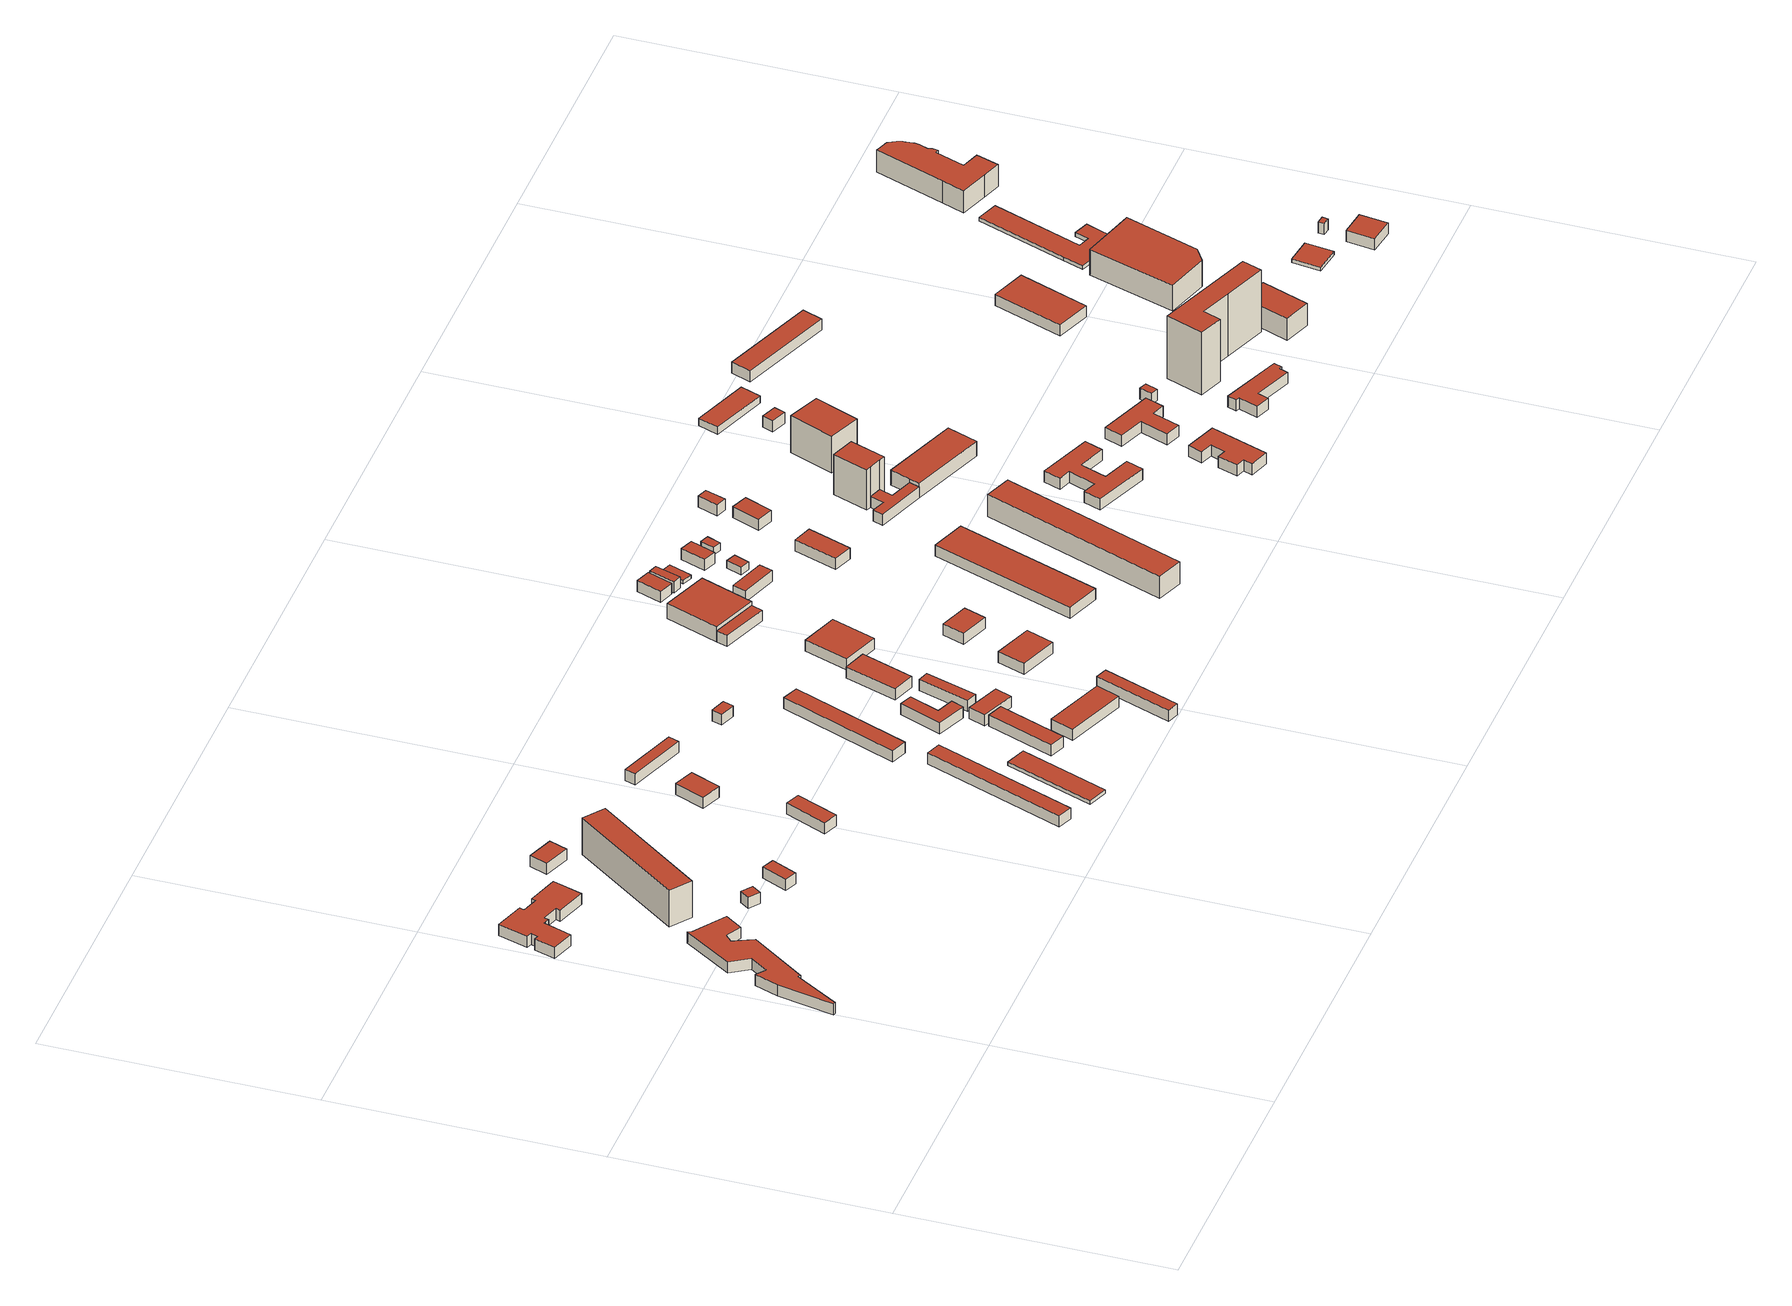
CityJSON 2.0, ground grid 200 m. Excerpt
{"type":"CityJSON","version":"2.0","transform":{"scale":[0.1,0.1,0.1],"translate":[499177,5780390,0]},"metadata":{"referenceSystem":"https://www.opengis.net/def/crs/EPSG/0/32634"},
"CityObjects":{
"building1":{"type":"Building","attributes":{"name":"ID_84","measuredHeight":9,"south_window_area_ratio":25,"walls_U_value":0.74,"west_window_area_ratio":25,"north_window_area_ratio":25,"air_change_rate":0.42,"heating_system":"Boiler","windows_U_value":2.85,"cooling_system":"Off","east_window_area_ratio":25},"geometry":[{"type":"MultiSurface","lod":"2","boundaries":[[[0,1,2,3,4,5,6,7,8,9,10,11,12,13,14,15]],[[16,17,18,19,20,21,22,23,24,25,26,27,28,29,30,31]],[[16,0,15,31]],[[17,1,0,16]],[[18,2,1,17]],[[19,3,2,18]],[[20,4,3,19]],[[21,5,4,20]],[[22,6,5,21]],[[23,7,6,22]],[[24,8,7,23]],[[25,9,8,24]],[[26,10,9,25]],[[27,11,10,26]],[[28,12,11,27]],[[29,13,12,28]],[[30,14,13,29]],[[31,15,14,30]]],"semantics":{"surfaces":[{"type":"RoofSurface"},{"type":"GroundSurface"},{"type":"WallSurface"}],"values":[0,1,2,2,2,2,2,2,2,2,2,2,2,2,2,2,2,2]}}]},
"building2":{"type":"Building","attributes":{"name":"ID_96","measuredHeight":9,"south_window_area_ratio":25,"walls_U_value":0.74,"west_window_area_ratio":25,"north_window_area_ratio":25,"air_change_rate":0.42,"heating_system":"Boiler","windows_U_value":2.85,"cooling_system":"Off","east_window_area_ratio":25},"geometry":[{"type":"MultiSurface","lod":"2","boundaries":[[[32,33,34,35,36,37,38,39,40,41,42,43,44,45,46,47,48,49,50]],[[51,52,53,54,55,56,57,58,59,60,61,62,63,64,65,66,67,68,69]],[[51,32,50,69]],[[52,33,32,51]],[[53,34,33,52]],[[54,35,34,53]],[[55,36,35,54]],[[56,37,36,55]],[[57,38,37,56]],[[58,39,38,57]],[[59,40,39,58]],[[60,41,40,59]],[[61,42,41,60]],[[62,43,42,61]],[[63,44,43,62]],[[64,45,44,63]],[[65,46,45,64]],[[66,47,46,65]],[[67,48,47,66]],[[68,49,48,67]],[[69,50,49,68]]],"semantics":{"surfaces":[{"type":"RoofSurface"},{"type":"GroundSurface"},{"type":"WallSurface"}],"values":[0,1,2,2,2,2,2,2,2,2,2,2,2,2,2,2,2,2,2,2,2]}}]},
"building3":{"type":"Building","attributes":{"name":"ID_47","measuredHeight":9,"south_window_area_ratio":25,"walls_U_value":0.74,"west_window_area_ratio":25,"north_window_area_ratio":25,"air_change_rate":0.42,"heating_system":"Boiler","windows_U_value":2.85,"cooling_system":"Off","east_window_area_ratio":25},"geometry":[{"type":"MultiSurface","lod":"2","boundaries":[[[70,71,72,73]],[[74,75,76,77]],[[74,70,73,77]],[[75,71,70,74]],[[76,72,71,75]],[[77,73,72,76]]],"semantics":{"surfaces":[{"type":"RoofSurface"},{"type":"GroundSurface"},{"type":"WallSurface"}],"values":[0,1,2,2,2,2]}}]},
"building4":{"type":"Building","attributes":{"measuredHeight":30,"south_window_area_ratio":25,"walls_U_value":0.74,"west_window_area_ratio":25,"north_window_area_ratio":25,"air_change_rate":0.42,"heating_system":"Boiler","windows_U_value":2.85,"cooling_system":"Off","east_window_area_ratio":25},"geometry":[{"type":"MultiSurface","lod":"2","boundaries":[[[78,79,80,81]],[[82,83,84,85]],[[82,78,81,85]],[[83,79,78,82]],[[84,80,79,83]],[[85,81,80,84]]],"semantics":{"surfaces":[{"type":"RoofSurface"},{"type":"GroundSurface"},{"type":"WallSurface"}],"values":[0,1,2,2,2,2]}}]},
"building5":{"type":"Building","attributes":{"name":"ID_50","measuredHeight":9,"south_window_area_ratio":25,"walls_U_value":0.74,"west_window_area_ratio":25,"north_window_area_ratio":25,"air_change_rate":0.42,"heating_system":"Boiler","windows_U_value":2.85,"cooling_system":"Off","east_window_area_ratio":25},"geometry":[{"type":"MultiSurface","lod":"2","boundaries":[[[86,87,88,89]],[[90,91,92,93]],[[90,86,89,93]],[[91,87,86,90]],[[92,88,87,91]],[[93,89,88,92]]],"semantics":{"surfaces":[{"type":"RoofSurface"},{"type":"GroundSurface"},{"type":"WallSurface"}],"values":[0,1,2,2,2,2]}}]},
"building6":{"type":"Building","attributes":{"measuredHeight":9,"south_window_area_ratio":25,"walls_U_value":0.74,"west_window_area_ratio":25,"north_window_area_ratio":25,"air_change_rate":0.42,"heating_system":"Boiler","windows_U_value":2.85,"cooling_system":"Off","east_window_area_ratio":25},"geometry":[{"type":"MultiSurface","lod":"2","boundaries":[[[94,95,96,97]],[[98,99,100,101]],[[98,94,97,101]],[[99,95,94,98]],[[100,96,95,99]],[[101,97,96,100]]],"semantics":{"surfaces":[{"type":"RoofSurface"},{"type":"GroundSurface"},{"type":"WallSurface"}],"values":[0,1,2,2,2,2]}}]},
"building7":{"type":"Building","attributes":{"name":"ID_83","measuredHeight":9,"south_window_area_ratio":25,"walls_U_value":0.74,"west_window_area_ratio":25,"north_window_area_ratio":25,"air_change_rate":0.42,"heating_system":"Boiler","windows_U_value":2.85,"cooling_system":"Off","east_window_area_ratio":25},"geometry":[{"type":"MultiSurface","lod":"2","boundaries":[[[102,103,104,105]],[[106,107,108,109]],[[106,102,105,109]],[[107,103,102,106]],[[108,104,103,107]],[[109,105,104,108]]],"semantics":{"surfaces":[{"type":"RoofSurface"},{"type":"GroundSurface"},{"type":"WallSurface"}],"values":[0,1,2,2,2,2]}}]},
"building8":{"type":"Building","attributes":{"name":"ID_46","measuredHeight":9,"south_window_area_ratio":25,"walls_U_value":0.74,"west_window_area_ratio":25,"north_window_area_ratio":25,"air_change_rate":0.42,"heating_system":"Boiler","windows_U_value":2.85,"cooling_system":"Off","east_window_area_ratio":25},"geometry":[{"type":"MultiSurface","lod":"2","boundaries":[[[110,111,112,113]],[[114,115,116,117]],[[114,110,113,117]],[[115,111,110,114]],[[116,112,111,115]],[[117,113,112,116]]],"semantics":{"surfaces":[{"type":"RoofSurface"},{"type":"GroundSurface"},{"type":"WallSurface"}],"values":[0,1,2,2,2,2]}}]},
"building9":{"type":"Building","attributes":{"name":"ID_59","measuredHeight":9,"south_window_area_ratio":25,"walls_U_value":0.74,"west_window_area_ratio":25,"north_window_area_ratio":25,"air_change_rate":0.42,"heating_system":"Boiler","windows_U_value":2.85,"cooling_system":"Off","east_window_area_ratio":25},"geometry":[{"type":"MultiSurface","lod":"2","boundaries":[[[118,119,120,121]],[[122,123,124,125]],[[122,118,121,125]],[[123,119,118,122]],[[124,120,119,123]],[[125,121,120,124]]],"semantics":{"surfaces":[{"type":"RoofSurface"},{"type":"GroundSurface"},{"type":"WallSurface"}],"values":[0,1,2,2,2,2]}}]},
"building10":{"type":"Building","attributes":{"name":"ID_58","measuredHeight":3,"south_window_area_ratio":25,"walls_U_value":0.74,"west_window_area_ratio":25,"north_window_area_ratio":25,"air_change_rate":0.42,"heating_system":"Boiler","windows_U_value":2.85,"cooling_system":"Off","east_window_area_ratio":25},"geometry":[{"type":"MultiSurface","lod":"2","boundaries":[[[126,127,128,129]],[[130,131,132,133]],[[130,126,129,133]],[[131,127,126,130]],[[132,128,127,131]],[[133,129,128,132]]],"semantics":{"surfaces":[{"type":"RoofSurface"},{"type":"GroundSurface"},{"type":"WallSurface"}],"values":[0,1,2,2,2,2]}}]},
"building11":{"type":"Building","attributes":{"measuredHeight":9,"south_window_area_ratio":25,"walls_U_value":0.74,"west_window_area_ratio":25,"north_window_area_ratio":25,"air_change_rate":0.42,"heating_system":"Boiler","windows_U_value":2.85,"cooling_system":"Off","east_window_area_ratio":25},"geometry":[{"type":"MultiSurface","lod":"2","boundaries":[[[134,135,136,137]],[[138,139,140,141]],[[138,134,137,141]],[[139,135,134,138]],[[140,136,135,139]],[[141,137,136,140]]],"semantics":{"surfaces":[{"type":"RoofSurface"},{"type":"GroundSurface"},{"type":"WallSurface"}],"values":[0,1,2,2,2,2]}}]},
"building12":{"type":"Building","attributes":{"name":"ID_54","measuredHeight":9,"south_window_area_ratio":25,"walls_U_value":0.74,"west_window_area_ratio":25,"north_window_area_ratio":25,"air_change_rate":0.42,"heating_system":"Boiler","windows_U_value":2.85,"cooling_system":"Off","east_window_area_ratio":25},"geometry":[{"type":"MultiSurface","lod":"2","boundaries":[[[142,143,144,145]],[[146,147,148,149]],[[146,142,145,149]],[[147,143,142,146]],[[148,144,143,147]],[[149,145,144,148]]],"semantics":{"surfaces":[{"type":"RoofSurface"},{"type":"GroundSurface"},{"type":"WallSurface"}],"values":[0,1,2,2,2,2]}}]},
"building13":{"type":"Building","attributes":{"name":"ID_55","measuredHeight":9,"south_window_area_ratio":25,"walls_U_value":0.74,"west_window_area_ratio":25,"north_window_area_ratio":25,"air_change_rate":0.42,"heating_system":"Boiler","windows_U_value":2.85,"cooling_system":"Off","east_window_area_ratio":25},"geometry":[{"type":"MultiSurface","lod":"2","boundaries":[[[150,151,152,153]],[[154,155,156,157]],[[154,150,153,157]],[[155,151,150,154]],[[156,152,151,155]],[[157,153,152,156]]],"semantics":{"surfaces":[{"type":"RoofSurface"},{"type":"GroundSurface"},{"type":"WallSurface"}],"values":[0,1,2,2,2,2]}}]},
"building14":{"type":"Building","attributes":{"measuredHeight":9,"south_window_area_ratio":25,"walls_U_value":0.74,"west_window_area_ratio":25,"north_window_area_ratio":25,"air_change_rate":0.42,"heating_system":"Boiler","windows_U_value":2.85,"cooling_system":"Off","east_window_area_ratio":25},"geometry":[{"type":"MultiSurface","lod":"2","boundaries":[[[158,159,160,161]],[[162,163,164,165]],[[162,158,161,165]],[[163,159,158,162]],[[164,160,159,163]],[[165,161,160,164]]],"semantics":{"surfaces":[{"type":"RoofSurface"},{"type":"GroundSurface"},{"type":"WallSurface"}],"values":[0,1,2,2,2,2]}}]},
"building15":{"type":"Building","attributes":{"name":"ID_66","measuredHeight":9,"south_window_area_ratio":25,"walls_U_value":0.74,"west_window_area_ratio":25,"north_window_area_ratio":25,"air_change_rate":0.42,"heating_system":"Boiler","windows_U_value":2.85,"cooling_system":"Off","east_window_area_ratio":25},"geometry":[{"type":"MultiSurface","lod":"2","boundaries":[[[166,167,168,169,170,171]],[[172,173,174,175,176,177]],[[172,166,171,177]],[[173,167,166,172]],[[174,168,167,173]],[[175,169,168,174]],[[176,170,169,175]],[[177,171,170,176]]],"semantics":{"surfaces":[{"type":"RoofSurface"},{"type":"GroundSurface"},{"type":"WallSurface"}],"values":[0,1,2,2,2,2,2,2]}}]},
"building16":{"type":"Building","attributes":{"name":"ID_56","measuredHeight":9,"south_window_area_ratio":25,"walls_U_value":0.74,"west_window_area_ratio":25,"north_window_area_ratio":25,"air_change_rate":0.42,"heating_system":"Boiler","windows_U_value":2.85,"cooling_system":"Off","east_window_area_ratio":25},"geometry":[{"type":"MultiSurface","lod":"2","boundaries":[[[178,179,180,181]],[[182,183,184,185]],[[182,178,181,185]],[[183,179,178,182]],[[184,180,179,183]],[[185,181,180,184]]],"semantics":{"surfaces":[{"type":"RoofSurface"},{"type":"GroundSurface"},{"type":"WallSurface"}],"values":[0,1,2,2,2,2]}}]},
"building17":{"type":"Building","attributes":{"name":"ID_51","measuredHeight":9,"south_window_area_ratio":25,"walls_U_value":0.74,"west_window_area_ratio":25,"north_window_area_ratio":25,"air_change_rate":0.42,"heating_system":"Boiler","windows_U_value":2.85,"cooling_system":"Off","east_window_area_ratio":25},"geometry":[{"type":"MultiSurface","lod":"2","boundaries":[[[186,187,188,189]],[[190,191,192,193]],[[190,186,189,193]],[[191,187,186,190]],[[192,188,187,191]],[[193,189,188,192]]],"semantics":{"surfaces":[{"type":"RoofSurface"},{"type":"GroundSurface"},{"type":"WallSurface"}],"values":[0,1,2,2,2,2]}}]},
"building18":{"type":"Building","attributes":{"name":"ID_48","measuredHeight":9,"south_window_area_ratio":25,"walls_U_value":0.74,"west_window_area_ratio":25,"north_window_area_ratio":25,"air_change_rate":0.42,"heating_system":"Boiler","windows_U_value":2.85,"cooling_system":"Off","east_window_area_ratio":25},"geometry":[{"type":"MultiSurface","lod":"2","boundaries":[[[194,195,196,197]],[[198,199,200,201]],[[198,194,197,201]],[[199,195,194,198]],[[200,196,195,199]],[[201,197,196,200]]],"semantics":{"surfaces":[{"type":"RoofSurface"},{"type":"GroundSurface"},{"type":"WallSurface"}],"values":[0,1,2,2,2,2]}}]},
"building19":{"type":"Building","attributes":{"name":"ID_85","measuredHeight":9,"south_window_area_ratio":25,"walls_U_value":0.74,"west_window_area_ratio":25,"north_window_area_ratio":25,"air_change_rate":0.42,"heating_system":"Boiler","windows_U_value":2.85,"cooling_system":"Off","east_window_area_ratio":25},"geometry":[{"type":"MultiSurface","lod":"2","boundaries":[[[202,203,204,205]],[[206,207,208,209]],[[206,202,205,209]],[[207,203,202,206]],[[208,204,203,207]],[[209,205,204,208]]],"semantics":{"surfaces":[{"type":"RoofSurface"},{"type":"GroundSurface"},{"type":"WallSurface"}],"values":[0,1,2,2,2,2]}}]},
"building20":{"type":"Building","attributes":{"name":"ID_53","measuredHeight":9,"south_window_area_ratio":25,"walls_U_value":0.74,"west_window_area_ratio":25,"north_window_area_ratio":25,"air_change_rate":0.42,"heating_system":"Boiler","windows_U_value":2.85,"cooling_system":"Off","east_window_area_ratio":25},"geometry":[{"type":"MultiSurface","lod":"2","boundaries":[[[210,211,212,213]],[[214,215,216,217]],[[214,210,213,217]],[[215,211,210,214]],[[216,212,211,215]],[[217,213,212,216]]],"semantics":{"surfaces":[{"type":"RoofSurface"},{"type":"GroundSurface"},{"type":"WallSurface"}],"values":[0,1,2,2,2,2]}}]},
"building21":{"type":"Building","attributes":{"name":"ID_57","measuredHeight":9,"south_window_area_ratio":25,"walls_U_value":0.74,"west_window_area_ratio":25,"north_window_area_ratio":25,"air_change_rate":0.42,"heating_system":"Boiler","windows_U_value":2.85,"cooling_system":"Off","east_window_area_ratio":25},"geometry":[{"type":"MultiSurface","lod":"2","boundaries":[[[218,219,220,221]],[[222,223,224,225]],[[222,218,221,225]],[[223,219,218,222]],[[224,220,219,223]],[[225,221,220,224]]],"semantics":{"surfaces":[{"type":"RoofSurface"},{"type":"GroundSurface"},{"type":"WallSurface"}],"values":[0,1,2,2,2,2]}}]},
"building22":{"type":"Building","attributes":{"measuredHeight":9,"south_window_area_ratio":25,"walls_U_value":0.74,"west_window_area_ratio":25,"north_window_area_ratio":25,"air_change_rate":0.42,"heating_system":"Boiler","windows_U_value":2.85,"cooling_system":"Off","east_window_area_ratio":25},"geometry":[{"type":"MultiSurface","lod":"2","boundaries":[[[226,227,228,229]],[[230,231,232,233]],[[230,226,229,233]],[[231,227,226,230]],[[232,228,227,231]],[[233,229,228,232]]],"semantics":{"surfaces":[{"type":"RoofSurface"},{"type":"GroundSurface"},{"type":"WallSurface"}],"values":[0,1,2,2,2,2]}}]},
"building23":{"type":"Building","attributes":{"measuredHeight":9,"south_window_area_ratio":25,"walls_U_value":0.74,"west_window_area_ratio":25,"north_window_area_ratio":25,"air_change_rate":0.42,"heating_system":"Boiler","windows_U_value":2.85,"cooling_system":"Off","east_window_area_ratio":25},"geometry":[{"type":"MultiSurface","lod":"2","boundaries":[[[234,235,236,237]],[[238,239,240,241]],[[238,234,237,241]],[[239,235,234,238]],[[240,236,235,239]],[[241,237,236,240]]],"semantics":{"surfaces":[{"type":"RoofSurface"},{"type":"GroundSurface"},{"type":"WallSurface"}],"values":[0,1,2,2,2,2]}}]},
"building24":{"type":"Building","attributes":{"measuredHeight":9,"south_window_area_ratio":25,"walls_U_value":0.74,"west_window_area_ratio":25,"north_window_area_ratio":25,"air_change_rate":0.42,"heating_system":"Boiler","windows_U_value":2.85,"cooling_system":"Off","east_window_area_ratio":25},"geometry":[{"type":"MultiSurface","lod":"2","boundaries":[[[242,243,244,245]],[[246,247,248,249]],[[246,242,245,249]],[[247,243,242,246]],[[248,244,243,247]],[[249,245,244,248]]],"semantics":{"surfaces":[{"type":"RoofSurface"},{"type":"GroundSurface"},{"type":"WallSurface"}],"values":[0,1,2,2,2,2]}}]},
"building25":{"type":"Building","attributes":{"measuredHeight":12,"south_window_area_ratio":25,"walls_U_value":0.74,"west_window_area_ratio":25,"north_window_area_ratio":25,"air_change_rate":0.42,"heating_system":"Boiler","windows_U_value":2.85,"cooling_system":"Off","east_window_area_ratio":25},"geometry":[{"type":"MultiSurface","lod":"2","boundaries":[[[250,251,252,253]],[[254,255,239,238]],[[254,250,253,238]],[[255,251,250,254]],[[239,252,251,255]],[[238,253,252,239]]],"semantics":{"surfaces":[{"type":"RoofSurface"},{"type":"GroundSurface"},{"type":"WallSurface"}],"values":[0,1,2,2,2,2]}}]},
"building26":{"type":"Building","attributes":{"measuredHeight":9,"south_window_area_ratio":25,"walls_U_value":0.74,"west_window_area_ratio":25,"north_window_area_ratio":25,"air_change_rate":0.42,"heating_system":"Boiler","windows_U_value":2.85,"cooling_system":"Off","east_window_area_ratio":25},"geometry":[{"type":"MultiSurface","lod":"2","boundaries":[[[256,257,258,259]],[[260,261,262,263]],[[260,256,259,263]],[[261,257,256,260]],[[262,258,257,261]],[[263,259,258,262]]],"semantics":{"surfaces":[{"type":"RoofSurface"},{"type":"GroundSurface"},{"type":"WallSurface"}],"values":[0,1,2,2,2,2]}}]},
"building27":{"type":"Building","attributes":{"measuredHeight":9,"south_window_area_ratio":25,"walls_U_value":0.74,"west_window_area_ratio":25,"north_window_area_ratio":25,"air_change_rate":0.42,"heating_system":"Boiler","windows_U_value":2.85,"cooling_system":"Off","east_window_area_ratio":25},"geometry":[{"type":"MultiSurface","lod":"2","boundaries":[[[264,265,266,267]],[[268,269,270,271]],[[268,264,267,271]],[[269,265,264,268]],[[270,266,265,269]],[[271,267,266,270]]],"semantics":{"surfaces":[{"type":"RoofSurface"},{"type":"GroundSurface"},{"type":"WallSurface"}],"values":[0,1,2,2,2,2]}}]},
"building28":{"type":"Building","attributes":{"name":"ID_90","measuredHeight":9,"south_window_area_ratio":25,"walls_U_value":0.74,"west_window_area_ratio":25,"north_window_area_ratio":25,"air_change_rate":0.42,"heating_system":"Boiler","windows_U_value":2.85,"cooling_system":"Off","east_window_area_ratio":25},"geometry":[{"type":"MultiSurface","lod":"2","boundaries":[[[272,273,274,275]],[[276,277,278,279]],[[276,272,275,279]],[[277,273,272,276]],[[278,274,273,277]],[[279,275,274,278]]],"semantics":{"surfaces":[{"type":"RoofSurface"},{"type":"GroundSurface"},{"type":"WallSurface"}],"values":[0,1,2,2,2,2]}}]},
"building29":{"type":"Building","attributes":{"name":"ID_86","measuredHeight":3,"south_window_area_ratio":25,"walls_U_value":0.74,"west_window_area_ratio":25,"north_window_area_ratio":25,"air_change_rate":0.42,"heating_system":"Boiler","windows_U_value":2.85,"cooling_system":"Off","east_window_area_ratio":25},"geometry":[{"type":"MultiSurface","lod":"2","boundaries":[[[280,281,282,283]],[[284,285,286,287]],[[284,280,283,287]],[[285,281,280,284]],[[286,282,281,285]],[[287,283,282,286]]],"semantics":{"surfaces":[{"type":"RoofSurface"},{"type":"GroundSurface"},{"type":"WallSurface"}],"values":[0,1,2,2,2,2]}}]},
"building30":{"type":"Building","attributes":{"name":"ID_98","measuredHeight":9,"south_window_area_ratio":25,"walls_U_value":0.74,"west_window_area_ratio":25,"north_window_area_ratio":25,"air_change_rate":0.42,"heating_system":"Boiler","windows_U_value":2.85,"cooling_system":"Off","east_window_area_ratio":25},"geometry":[{"type":"MultiSurface","lod":"2","boundaries":[[[288,289,290,291]],[[292,293,294,295]],[[292,288,291,295]],[[293,289,288,292]],[[294,290,289,293]],[[295,291,290,294]]],"semantics":{"surfaces":[{"type":"RoofSurface"},{"type":"GroundSurface"},{"type":"WallSurface"}],"values":[0,1,2,2,2,2]}}]},
"building31":{"type":"Building","attributes":{"measuredHeight":6,"south_window_area_ratio":25,"walls_U_value":0.74,"west_window_area_ratio":25,"north_window_area_ratio":25,"air_change_rate":0.42,"heating_system":"Boiler","windows_U_value":2.85,"cooling_system":"Off","east_window_area_ratio":25},"geometry":[{"type":"MultiSurface","lod":"2","boundaries":[[[296,297,298,299]],[[300,301,302,303]],[[300,296,299,303]],[[301,297,296,300]],[[302,298,297,301]],[[303,299,298,302]]],"semantics":{"surfaces":[{"type":"RoofSurface"},{"type":"GroundSurface"},{"type":"WallSurface"}],"values":[0,1,2,2,2,2]}}]},
"building32":{"type":"Building","attributes":{"name":"ID_75","measuredHeight":9,"south_window_area_ratio":25,"walls_U_value":0.74,"west_window_area_ratio":25,"north_window_area_ratio":25,"air_change_rate":0.42,"heating_system":"Boiler","windows_U_value":2.85,"cooling_system":"Off","east_window_area_ratio":25},"geometry":[{"type":"MultiSurface","lod":"2","boundaries":[[[304,305,306,307]],[[308,309,310,311]],[[308,304,307,311]],[[309,305,304,308]],[[310,306,305,309]],[[311,307,306,310]]],"semantics":{"surfaces":[{"type":"RoofSurface"},{"type":"GroundSurface"},{"type":"WallSurface"}],"values":[0,1,2,2,2,2]}}]},
"building33":{"type":"Building","attributes":{"measuredHeight":9,"south_window_area_ratio":25,"walls_U_value":0.74,"west_window_area_ratio":25,"north_window_area_ratio":25,"air_change_rate":0.42,"heating_system":"Boiler","windows_U_value":2.85,"cooling_system":"Off","east_window_area_ratio":25},"geometry":[{"type":"MultiSurface","lod":"2","boundaries":[[[312,313,314,315]],[[316,317,318,319]],[[316,312,315,319]],[[317,313,312,316]],[[318,314,313,317]],[[319,315,314,318]]],"semantics":{"surfaces":[{"type":"RoofSurface"},{"type":"GroundSurface"},{"type":"WallSurface"}],"values":[0,1,2,2,2,2]}}]},
"building34":{"type":"Building","attributes":{"measuredHeight":6,"south_window_area_ratio":25,"walls_U_value":0.74,"west_window_area_ratio":25,"north_window_area_ratio":25,"air_change_rate":0.42,"heating_system":"Boiler","windows_U_value":2.85,"cooling_system":"Off","east_window_area_ratio":25},"geometry":[{"type":"MultiSurface","lod":"2","boundaries":[[[320,321,322,323]],[[324,325,326,327]],[[324,320,323,327]],[[325,321,320,324]],[[326,322,321,325]],[[327,323,322,326]]],"semantics":{"surfaces":[{"type":"RoofSurface"},{"type":"GroundSurface"},{"type":"WallSurface"}],"values":[0,1,2,2,2,2]}}]},
"building35":{"type":"Building","attributes":{"name":"ID_93","measuredHeight":18,"south_window_area_ratio":25,"walls_U_value":0.74,"west_window_area_ratio":25,"north_window_area_ratio":25,"air_change_rate":0.42,"heating_system":"Boiler","windows_U_value":2.85,"cooling_system":"Off","east_window_area_ratio":25},"geometry":[{"type":"MultiSurface","lod":"2","boundaries":[[[328,329,330,331]],[[332,333,334,335]],[[332,328,331,335]],[[333,329,328,332]],[[334,330,329,333]],[[335,331,330,334]]],"semantics":{"surfaces":[{"type":"RoofSurface"},{"type":"GroundSurface"},{"type":"WallSurface"}],"values":[0,1,2,2,2,2]}}]},
"building36":{"type":"Building","attributes":{"measuredHeight":9,"south_window_area_ratio":25,"walls_U_value":0.74,"west_window_area_ratio":25,"north_window_area_ratio":25,"air_change_rate":0.42,"heating_system":"Boiler","windows_U_value":2.85,"cooling_system":"Off","east_window_area_ratio":25},"geometry":[{"type":"MultiSurface","lod":"2","boundaries":[[[336,337,338,339]],[[340,341,342,343]],[[340,336,339,343]],[[341,337,336,340]],[[342,338,337,341]],[[343,339,338,342]]],"semantics":{"surfaces":[{"type":"RoofSurface"},{"type":"GroundSurface"},{"type":"WallSurface"}],"values":[0,1,2,2,2,2]}}]},
"building37":{"type":"Building","attributes":{"measuredHeight":9,"south_window_area_ratio":25,"walls_U_value":0.74,"west_window_area_ratio":25,"north_window_area_ratio":25,"air_change_rate":0.42,"heating_system":"Boiler","windows_U_value":2.85,"cooling_system":"Off","east_window_area_ratio":25},"geometry":[{"type":"MultiSurface","lod":"2","boundaries":[[[344,345,346,347]],[[348,349,350,351]],[[348,344,347,351]],[[349,345,344,348]],[[350,346,345,349]],[[351,347,346,350]]],"semantics":{"surfaces":[{"type":"RoofSurface"},{"type":"GroundSurface"},{"type":"WallSurface"}],"values":[0,1,2,2,2,2]}}]},
"building38":{"type":"Building","attributes":{"measuredHeight":9,"south_window_area_ratio":25,"walls_U_value":0.74,"west_window_area_ratio":25,"north_window_area_ratio":25,"air_change_rate":0.42,"heating_system":"Boiler","windows_U_value":2.85,"cooling_system":"Off","east_window_area_ratio":25},"geometry":[{"type":"MultiSurface","lod":"2","boundaries":[[[352,353,354,355,356,357,358,359]],[[360,361,362,363,364,365,366,367]],[[360,352,359,367]],[[361,353,352,360]],[[362,354,353,361]],[[363,355,354,362]],[[364,356,355,363]],[[365,357,356,364]],[[366,358,357,365]],[[367,359,358,366]]],"semantics":{"surfaces":[{"type":"RoofSurface"},{"type":"GroundSurface"},{"type":"WallSurface"}],"values":[0,1,2,2,2,2,2,2,2,2]}}]},
"building39":{"type":"Building","attributes":{"name":"ID_99","measuredHeight":33,"south_window_area_ratio":25,"walls_U_value":0.74,"west_window_area_ratio":25,"north_window_area_ratio":25,"air_change_rate":0.42,"heating_system":"Boiler","windows_U_value":2.85,"cooling_system":"Off","east_window_area_ratio":25},"geometry":[{"type":"MultiSurface","lod":"2","boundaries":[[[368,369,370,371,372,373]],[[374,375,365,364,376,377]],[[374,368,373,377]],[[375,369,368,374]],[[365,370,369,375]],[[364,371,370,365]],[[376,372,371,364]],[[377,373,372,376]]],"semantics":{"surfaces":[{"type":"RoofSurface"},{"type":"GroundSurface"},{"type":"WallSurface"}],"values":[0,1,2,2,2,2,2,2]}}]},
"building40":{"type":"Building","attributes":{"name":"ID_92","measuredHeight":9,"south_window_area_ratio":25,"walls_U_value":0.74,"west_window_area_ratio":25,"north_window_area_ratio":25,"air_change_rate":0.42,"heating_system":"Boiler","windows_U_value":2.85,"cooling_system":"Off","east_window_area_ratio":25},"geometry":[{"type":"MultiSurface","lod":"2","boundaries":[[[378,379,380,381,382,383,384,385,386,387,388,389]],[[390,391,392,393,394,395,396,397,398,399,400,401]],[[390,378,389,401]],[[391,379,378,390]],[[392,380,379,391]],[[393,381,380,392]],[[394,382,381,393]],[[395,383,382,394]],[[396,384,383,395]],[[397,385,384,396]],[[398,386,385,397]],[[399,387,386,398]],[[400,388,387,399]],[[401,389,388,400]]],"semantics":{"surfaces":[{"type":"RoofSurface"},{"type":"GroundSurface"},{"type":"WallSurface"}],"values":[0,1,2,2,2,2,2,2,2,2,2,2,2,2]}}]},
"building41":{"type":"Building","attributes":{"measuredHeight":12,"south_window_area_ratio":25,"walls_U_value":0.74,"west_window_area_ratio":25,"north_window_area_ratio":25,"air_change_rate":0.42,"heating_system":"Boiler","windows_U_value":2.85,"cooling_system":"Off","east_window_area_ratio":25},"geometry":[{"type":"MultiSurface","lod":"2","boundaries":[[[402,403,404,405,406]],[[407,408,360,367,409]],[[407,402,406,409]],[[408,403,402,407]],[[360,404,403,408]],[[367,405,404,360]],[[409,406,405,367]]],"semantics":{"surfaces":[{"type":"RoofSurface"},{"type":"GroundSurface"},{"type":"WallSurface"}],"values":[0,1,2,2,2,2,2]}}]},
"building42":{"type":"Building","attributes":{"name":"ID_70","measuredHeight":30,"south_window_area_ratio":25,"walls_U_value":0.74,"west_window_area_ratio":25,"north_window_area_ratio":25,"air_change_rate":0.42,"heating_system":"Boiler","windows_U_value":2.85,"cooling_system":"Off","east_window_area_ratio":25},"geometry":[{"type":"MultiSurface","lod":"2","boundaries":[[[410,411,412,413]],[[414,415,416,417]],[[414,410,413,417]],[[415,411,410,414]],[[416,412,411,415]],[[417,413,412,416]]],"semantics":{"surfaces":[{"type":"RoofSurface"},{"type":"GroundSurface"},{"type":"WallSurface"}],"values":[0,1,2,2,2,2]}}]},
"building43":{"type":"Building","attributes":{"measuredHeight":9,"south_window_area_ratio":25,"walls_U_value":0.74,"west_window_area_ratio":25,"north_window_area_ratio":25,"air_change_rate":0.42,"heating_system":"Boiler","windows_U_value":2.85,"cooling_system":"Off","east_window_area_ratio":25},"geometry":[{"type":"MultiSurface","lod":"2","boundaries":[[[418,419,420,421,422,423,424,425,426,427]],[[428,429,430,431,432,433,434,435,436,437]],[[428,418,427,437]],[[429,419,418,428]],[[430,420,419,429]],[[431,421,420,430]],[[432,422,421,431]],[[433,423,422,432]],[[434,424,423,433]],[[435,425,424,434]],[[436,426,425,435]],[[437,427,426,436]]],"semantics":{"surfaces":[{"type":"RoofSurface"},{"type":"GroundSurface"},{"type":"WallSurface"}],"values":[0,1,2,2,2,2,2,2,2,2,2,2]}}]},
"building44":{"type":"Building","attributes":{"name":"ID_77","measuredHeight":9,"south_window_area_ratio":25,"walls_U_value":0.74,"west_window_area_ratio":25,"north_window_area_ratio":25,"air_change_rate":0.42,"heating_system":"Boiler","windows_U_value":2.85,"cooling_system":"Off","east_window_area_ratio":25},"geometry":[{"type":"MultiSurface","lod":"2","boundaries":[[[438,439,440,441]],[[442,443,444,445]],[[442,438,441,445]],[[443,439,438,442]],[[444,440,439,443]],[[445,441,440,444]]],"semantics":{"surfaces":[{"type":"RoofSurface"},{"type":"GroundSurface"},{"type":"WallSurface"}],"values":[0,1,2,2,2,2]}}]},
"building45":{"type":"Building","attributes":{"name":"ID_79","measuredHeight":9,"south_window_area_ratio":25,"walls_U_value":0.74,"west_window_area_ratio":25,"north_window_area_ratio":25,"air_change_rate":0.42,"heating_system":"Boiler","windows_U_value":2.85,"cooling_system":"Off","east_window_area_ratio":25},"geometry":[{"type":"MultiSurface","lod":"2","boundaries":[[[446,447,448,449,450,451,452,453]],[[454,455,456,457,458,459,460,461]],[[454,446,453,461]],[[455,447,446,454]],[[456,448,447,455]],[[457,449,448,456]],[[458,450,449,457]],[[459,451,450,458]],[[460,452,451,459]],[[461,453,452,460]]],"semantics":{"surfaces":[{"type":"RoofSurface"},{"type":"GroundSurface"},{"type":"WallSurface"}],"values":[0,1,2,2,2,2,2,2,2,2]}}]},
"building46":{"type":"Building","attributes":{"measuredHeight":6,"south_window_area_ratio":25,"walls_U_value":0.74,"west_window_area_ratio":25,"north_window_area_ratio":25,"air_change_rate":0.42,"heating_system":"Boiler","windows_U_value":2.85,"cooling_system":"Off","east_window_area_ratio":25},"geometry":[{"type":"MultiSurface","lod":"2","boundaries":[[[462,463,464,465]],[[466,467,468,469]],[[466,462,465,469]],[[467,463,462,466]],[[468,464,463,467]],[[469,465,464,468]]],"semantics":{"surfaces":[{"type":"RoofSurface"},{"type":"GroundSurface"},{"type":"WallSurface"}],"values":[0,1,2,2,2,2]}}]},
"building47":{"type":"Building","attributes":{"measuredHeight":9,"south_window_area_ratio":25,"walls_U_value":0.74,"west_window_area_ratio":25,"north_window_area_ratio":25,"air_change_rate":0.42,"heating_system":"Boiler","windows_U_value":2.85,"cooling_system":"Off","east_window_area_ratio":25},"geometry":[{"type":"MultiSurface","lod":"2","boundaries":[[[470,471,472,473]],[[474,475,476,477]],[[474,470,473,477]],[[475,471,470,474]],[[476,472,471,475]],[[477,473,472,476]]],"semantics":{"surfaces":[{"type":"RoofSurface"},{"type":"GroundSurface"},{"type":"WallSurface"}],"values":[0,1,2,2,2,2]}}]},
"building48":{"type":"Building","attributes":{"name":"ID_71","measuredHeight":9,"south_window_area_ratio":25,"walls_U_value":0.74,"west_window_area_ratio":25,"north_window_area_ratio":25,"air_change_rate":0.42,"heating_system":"Boiler","windows_U_value":2.85,"cooling_system":"Off","east_window_area_ratio":25},"geometry":[{"type":"MultiSurface","lod":"2","boundaries":[[[478,479,480,481,482,483,484,485,486,487]],[[488,489,490,491,492,493,494,495,496,497]],[[488,478,487,497]],[[489,479,478,488]],[[490,480,479,489]],[[491,481,480,490]],[[492,482,481,491]],[[493,483,482,492]],[[494,484,483,493]],[[495,485,484,494]],[[496,486,485,495]],[[497,487,486,496]]],"semantics":{"surfaces":[{"type":"RoofSurface"},{"type":"GroundSurface"},{"type":"WallSurface"}],"values":[0,1,2,2,2,2,2,2,2,2,2,2]}}]},
"building49":{"type":"Building","attributes":{"measuredHeight":9,"south_window_area_ratio":25,"walls_U_value":0.74,"west_window_area_ratio":25,"north_window_area_ratio":25,"air_change_rate":0.42,"heating_system":"Boiler","windows_U_value":2.85,"cooling_system":"Off","east_window_area_ratio":25},"geometry":[{"type":"MultiSurface","lod":"2","boundaries":[[[498,499,500,501]],[[502,503,504,505]],[[502,498,501,505]],[[503,499,498,502]],[[504,500,499,503]],[[505,501,500,504]]],"semantics":{"surfaces":[{"type":"RoofSurface"},{"type":"GroundSurface"},{"type":"WallSurface"}],"values":[0,1,2,2,2,2]}}]},
"building50":{"type":"Building","attributes":{"name":"ID_81","measuredHeight":51,"south_window_area_ratio":25,"walls_U_value":0.74,"west_window_area_ratio":25,"north_window_area_ratio":25,"air_change_rate":0.42,"heating_system":"Boiler","windows_U_value":2.85,"cooling_system":"Off","east_window_area_ratio":25},"geometry":[{"type":"MultiSurface","lod":"2","boundaries":[[[506,507,508,509,510,511,512]],[[513,514,515,516,517,518,519]],[[513,506,512,519]],[[514,507,506,513]],[[515,508,507,514]],[[516,509,508,515]],[[517,510,509,516]],[[518,511,510,517]],[[519,512,511,518]]],"semantics":{"surfaces":[{"type":"RoofSurface"},{"type":"GroundSurface"},{"type":"WallSurface"}],"values":[0,1,2,2,2,2,2,2,2]}}]},
"building51":{"type":"Building","attributes":{"name":"ID_80","measuredHeight":18,"south_window_area_ratio":25,"walls_U_value":0.74,"west_window_area_ratio":25,"north_window_area_ratio":25,"air_change_rate":0.42,"heating_system":"Boiler","windows_U_value":2.85,"cooling_system":"Off","east_window_area_ratio":25},"geometry":[{"type":"MultiSurface","lod":"2","boundaries":[[[520,521,522,523]],[[524,525,526,527]],[[524,520,523,527]],[[525,521,520,524]],[[526,522,521,525]],[[527,523,522,526]]],"semantics":{"surfaces":[{"type":"RoofSurface"},{"type":"GroundSurface"},{"type":"WallSurface"}],"values":[0,1,2,2,2,2]}}]},
"building52":{"type":"Building","attributes":{"measuredHeight":9,"south_window_area_ratio":25,"walls_U_value":0.74,"west_window_area_ratio":25,"north_window_area_ratio":25,"air_change_rate":0.42,"heating_system":"Boiler","windows_U_value":2.85,"cooling_system":"Off","east_window_area_ratio":25},"geometry":[{"type":"MultiSurface","lod":"2","boundaries":[[[528,529,530,531]],[[532,533,534,535]],[[532,528,531,535]],[[533,529,528,532]],[[534,530,529,533]],[[535,531,530,534]]],"semantics":{"surfaces":[{"type":"RoofSurface"},{"type":"GroundSurface"},{"type":"WallSurface"}],"values":[0,1,2,2,2,2]}}]},
"building53":{"type":"Building","attributes":{"name":"ID_1","measuredHeight":21,"south_window_area_ratio":25,"walls_U_value":0.3,"west_window_area_ratio":25,"north_window_area_ratio":25,"air_change_rate":0.42,"heating_system":"Boiler","windows_U_value":2,"cooling_system":"Off","east_window_area_ratio":25},"geometry":[{"type":"MultiSurface","lod":"2","boundaries":[[[536,537,538,539,540]],[[541,542,543,544,545]],[[541,536,540,545]],[[542,537,536,541]],[[543,538,537,542]],[[544,539,538,543]],[[545,540,539,544]]],"semantics":{"surfaces":[{"type":"RoofSurface"},{"type":"GroundSurface"},{"type":"WallSurface"}],"values":[0,1,2,2,2,2,2]}}]},
"building54":{"type":"Building","attributes":{"name":"ID_69","measuredHeight":3,"south_window_area_ratio":25,"walls_U_value":0.74,"west_window_area_ratio":25,"north_window_area_ratio":25,"air_change_rate":0.42,"heating_system":"Boiler","windows_U_value":2.85,"cooling_system":"Off","east_window_area_ratio":25},"geometry":[{"type":"MultiSurface","lod":"2","boundaries":[[[546,547,548,549]],[[550,551,552,553]],[[550,546,549,553]],[[551,547,546,550]],[[552,548,547,551]],[[553,549,548,552]]],"semantics":{"surfaces":[{"type":"RoofSurface"},{"type":"GroundSurface"},{"type":"WallSurface"}],"values":[0,1,2,2,2,2]}}]},
"building55":{"type":"Building","attributes":{"name":"ID_33","measuredHeight":3,"south_window_area_ratio":25,"walls_U_value":0.74,"west_window_area_ratio":25,"north_window_area_ratio":25,"air_change_rate":0.42,"heating_system":"Boiler","windows_U_value":2.85,"cooling_system":"Off","east_window_area_ratio":25},"geometry":[{"type":"MultiSurface","lod":"2","boundaries":[[[554,555,556,557,558,559,560,561,562,563,564,565]],[[566,567,568,569,570,571,572,573,574,575,576,577]],[[566,554,565,577]],[[567,555,554,566]],[[568,556,555,567]],[[569,557,556,568]],[[570,558,557,569]],[[571,559,558,570]],[[572,560,559,571]],[[573,561,560,572]],[[574,562,561,573]],[[575,563,562,574]],[[576,564,563,575]],[[577,565,564,576]]],"semantics":{"surfaces":[{"type":"RoofSurface"},{"type":"GroundSurface"},{"type":"WallSurface"}],"values":[0,1,2,2,2,2,2,2,2,2,2,2,2,2]}}]},
"building56":{"type":"Building","attributes":{"name":"ID_78","measuredHeight":9,"south_window_area_ratio":25,"walls_U_value":0.74,"west_window_area_ratio":25,"north_window_area_ratio":25,"air_change_rate":0.42,"heating_system":"Boiler","windows_U_value":2.85,"cooling_system":"Off","east_window_area_ratio":25},"geometry":[{"type":"MultiSurface","lod":"2","boundaries":[[[578,579,580,581]],[[582,583,584,585]],[[582,578,581,585]],[[583,579,578,582]],[[584,580,579,583]],[[585,581,580,584]]],"semantics":{"surfaces":[{"type":"RoofSurface"},{"type":"GroundSurface"},{"type":"WallSurface"}],"values":[0,1,2,2,2,2]}}]},
"building57":{"type":"Building","attributes":{"name":"ID_49","measuredHeight":9,"south_window_area_ratio":25,"walls_U_value":0.74,"west_window_area_ratio":25,"north_window_area_ratio":25,"air_change_rate":0.42,"heating_system":"Boiler","windows_U_value":2.85,"cooling_system":"Off","east_window_area_ratio":25},"geometry":[{"type":"MultiSurface","lod":"2","boundaries":[[[586,587,588,589]],[[590,591,592,593]],[[590,586,589,593]],[[591,587,586,590]],[[592,588,587,591]],[[593,589,588,592]]],"semantics":{"surfaces":[{"type":"RoofSurface"},{"type":"GroundSurface"},{"type":"WallSurface"}],"values":[0,1,2,2,2,2]}}]},
"building58":{"type":"Building","attributes":{"measuredHeight":18,"south_window_area_ratio":25,"walls_U_value":0.74,"west_window_area_ratio":25,"north_window_area_ratio":25,"air_change_rate":0.42,"heating_system":"Boiler","windows_U_value":2.85,"cooling_system":"Off","east_window_area_ratio":25},"geometry":[{"type":"MultiSurface","lod":"2","boundaries":[[[594,595,596,597,598,599,600,601,602,603,604,605,606,607,608,609,610,611,612,613,614]],[[615,616,617,618,619,620,621,622,623,624,625,626,627,628,629,630,631,632,633,634,635]],[[615,594,614,635]],[[616,595,594,615]],[[617,596,595,616]],[[618,597,596,617]],[[619,598,597,618]],[[620,599,598,619]],[[621,600,599,620]],[[622,601,600,621]],[[623,602,601,622]],[[624,603,602,623]],[[625,604,603,624]],[[626,605,604,625]],[[627,606,605,626]],[[628,607,606,627]],[[629,608,607,628]],[[630,609,608,629]],[[631,610,609,630]],[[632,611,610,631]],[[633,612,611,632]],[[634,613,612,633]],[[635,614,613,634]]],"semantics":{"surfaces":[{"type":"RoofSurface"},{"type":"GroundSurface"},{"type":"WallSurface"}],"values":[0,1,2,2,2,2,2,2,2,2,2,2,2,2,2,2,2,2,2,2,2,2,2]}}]}
},
"vertices":[
[475,2240,90],[712,2077,90],[623,1948,90],[506,2011,90],[455,1961,90],[526,1811,90],[234,1398,90],[220,1415,90],[18,1084,90],[1,1087,90],[84,1509,90],[150,1687,90],[220,1634,90],[314,1766,90],[227,1906,90],[461,2268,90],[475,2240,0],[712,2077,0],[623,1948,0],[506,2011,0],[455,1961,0],[526,1811,0],[234,1398,0],[220,1415,0],[18,1084,0],[1,1087,0],[84,1509,0],[150,1687,0],[220,1634,0],[314,1766,0],[227,1906,0],[461,2268,0],
[184,2990,90],[12,3045,90],[63,3202,90],[97,3191,90],[114,3244,90],[71,3258,90],[143,3482,90],[363,3410,90],[351,3374,90],[475,3334,90],[486,3367,90],[718,3293,90],[646,3071,90],[422,3144,90],[433,3178,90],[308,3218,90],[298,3185,90],[270,3194,90],[252,3200,90],[184,2990,0],[12,3045,0],[63,3202,0],[97,3191,0],[114,3244,0],[71,3258,0],[143,3482,0],[363,3410,0],[351,3374,0],[475,3334,0],[486,3367,0],[718,3293,0],[646,3071,0],[422,3144,0],[433,3178,0],[308,3218,0],[298,3185,0],[270,3194,0],[252,3200,0],
[1088,2020,90],[1037,1950,90],[956,2009,90],[1008,2079,90],[1088,2020,0],[1037,1950,0],[956,2009,0],[1008,2079,0],
[592,2440,300],[1185,3247,300],[1335,3137,300],[742,2330,300],[592,2440,0],[1185,3247,0],[1335,3137,0],[742,2330,0],
[1406,1987,90],[1319,1798,90],[1228,1839,90],[1315,2029,90],[1406,1987,0],[1319,1798,0],[1228,1839,0],[1315,2029,0],
[894,3397,90],[943,3532,90],[1140,3459,90],[1090,3324,90],[894,3397,0],[943,3532,0],[1140,3459,0],[1090,3324,0],
[2027,1754,90],[1919,1799,90],[2049,2109,90],[2157,2064,90],[2027,1754,0],[1919,1799,0],[2049,2109,0],[2157,2064,0],
[2084,2593,90],[1934,2654,90],[2025,2877,90],[2175,2815,90],[2084,2593,0],[1934,2654,0],[2025,2877,0],[2175,2815,0],
[2489,346,90],[2884,1403,90],[2994,1362,90],[2599,305,90],[2489,346,0],[2884,1403,0],[2994,1362,0],[2599,305,0],
[2945,178,30],[2793,233,30],[3035,892,30],[3186,836,30],[2945,178,0],[2793,233,0],[3035,892,0],[3186,836,0],
[2066,3245,90],[2507,3088,90],[2478,3007,90],[2037,3164,90],[2066,3245,0],[2507,3088,0],[2478,3007,0],[2037,3164,0],
[3230,653,90],[3417,1154,90],[3535,1110,90],[3348,609,90],[3230,653,0],[3417,1154,0],[3535,1110,0],[3348,609,0],
[2951,1583,90],[2830,1630,90],[3171,2505,90],[3291,2459,90],[2951,1583,0],[2830,1630,0],[3171,2505,0],[3291,2459,0],
[2976,2796,90],[2861,2837,90],[2887,2912,90],[3003,2872,90],[2976,2796,0],[2861,2837,0],[2887,2912,0],[3003,2872,0],
[3358,1488,90],[3488,1437,90],[3451,1345,90],[3228,1434,90],[3353,1749,90],[3447,1712,90],[3358,1488,0],[3488,1437,0],[3451,1345,0],[3228,1434,0],[3353,1749,0],[3447,1712,0],
[3895,404,90],[3443,573,90],[3509,748,90],[3961,579,90],[3895,404,0],[3443,573,0],[3509,748,0],[3961,579,0],
[3666,1081,90],[3409,1181,90],[3457,1305,90],[3714,1205,90],[3666,1081,0],[3409,1181,0],[3457,1305,0],[3714,1205,0],
[3612,1312,90],[3530,1338,90],[3650,1720,90],[3732,1695,90],[3612,1312,0],[3530,1338,0],[3650,1720,0],[3732,1695,0],
[4147,582,90],[3937,9,90],[3849,41,90],[4060,614,90],[4147,582,0],[3937,9,0],[3849,41,0],[4060,614,0],
[3632,2225,90],[3803,2165,90],[3667,1777,90],[3496,1837,90],[3632,2225,0],[3803,2165,0],[3667,1777,0],[3496,1837,0],
[4331,1014,90],[4045,1118,90],[4119,1323,90],[4406,1219,90],[4331,1014,0],[4045,1118,0],[4119,1323,0],[4406,1219,0],
[4112,2480,90],[3996,2151,90],[3715,2249,90],[3831,2578,90],[4112,2480,0],[3996,2151,0],[3715,2249,0],[3831,2578,0],
[3743,3167,90],[4089,3040,90],[4059,2956,90],[3713,3084,90],[3743,3167,0],[4089,3040,0],[4059,2956,0],[3713,3084,0],
[4452,1527,90],[4236,1605,90],[4296,1770,90],[4511,1692,90],[4452,1527,0],[4236,1605,0],[4296,1770,0],[4511,1692,0],
[3889,3565,120],[4235,3437,120],[4089,3040,120],[3743,3167,120],[3889,3565,0],[4235,3437,0],
[4222,3809,90],[4155,3624,90],[4045,3664,90],[4112,3849,90],[4222,3809,0],[4155,3624,0],[4045,3664,0],[4112,3849,0],
[4504,3036,90],[4230,3129,90],[4264,3230,90],[4538,3136,90],[4504,3036,0],[4230,3129,0],[4264,3230,0],[4538,3136,0],
[4239,3805,90],[4304,3783,90],[4240,3590,90],[4175,3612,90],[4239,3805,0],[4304,3783,0],[4240,3590,0],[4175,3612,0],
[4352,3755,30],[4426,3728,30],[4364,3558,30],[4290,3586,30],[4352,3755,0],[4426,3728,0],[4364,3558,0],[4290,3586,0],
[4996,938,90],[4742,1029,90],[5125,2103,90],[5379,2012,90],[4996,938,0],[4742,1029,0],[5125,2103,0],[5379,2012,0],
[4628,3342,60],[4583,3226,60],[4508,3255,60],[4552,3371,60],[4628,3342,0],[4583,3226,0],[4508,3255,0],[4552,3371,0],
[4478,3501,90],[4548,3687,90],[4645,3650,90],[4575,3464,90],[4478,3501,0],[4548,3687,0],[4645,3650,0],[4575,3464,0],
[4910,2628,90],[4766,2679,90],[4881,3004,90],[5025,2954,90],[4910,2628,0],[4766,2679,0],[4881,3004,0],[5025,2954,0],
[4768,3578,60],[4728,3476,60],[4664,3501,60],[4705,3603,60],[4768,3578,0],[4728,3476,0],[4664,3501,0],[4705,3603,0],
[5344,466,180],[5145,539,180],[5656,1917,180],[5854,1843,180],[5344,466,0],[5145,539,0],[5656,1917,0],[5854,1843,0],
[5227,3467,90],[5146,3258,90],[5024,3305,90],[5105,3514,90],[5227,3467,0],[5146,3258,0],[5024,3305,0],[5105,3514,0],
[5222,3743,90],[5169,3590,90],[5089,3618,90],[5142,3771,90],[5222,3743,0],[5169,3590,0],[5089,3618,0],[5142,3771,0],
[5707,2411,90],[5339,2544,90],[5366,2619,90],[5470,2582,90],[5507,2685,90],[5599,2652,90],[5563,2552,90],[5736,2490,90],[5707,2411,0],[5339,2544,0],[5366,2619,0],[5470,2582,0],[5507,2685,0],[5599,2652,0],[5563,2552,0],[5736,2490,0],
[5738,2900,330],[5644,2636,330],[5599,2652,330],[5507,2685,330],[5469,2699,330],[5564,2963,330],[5738,2900,0],[5644,2636,0],[5469,2699,0],[5564,2963,0],
[6496,1398,90],[6289,1476,90],[6215,1279,90],[6424,1201,90],[6377,1075,90],[5963,1231,90],[6012,1360,90],[6114,1321,90],[6191,1524,90],[6099,1559,90],[6146,1686,90],[6547,1534,90],[6496,1398,0],[6289,1476,0],[6215,1279,0],[6424,1201,0],[6377,1075,0],[5963,1231,0],[6012,1360,0],[6114,1321,0],[6191,1524,0],[6099,1559,0],[6146,1686,0],[6547,1534,0],
[6362,2431,120],[6280,2204,120],[5707,2411,120],[5736,2490,120],[5790,2639,120],[6362,2431,0],[6280,2204,0],[5790,2639,0],
[6164,3288,300],[6029,2957,300],[5790,3054,300],[5925,3386,300],[6164,3288,0],[6029,2957,0],[5790,3054,0],[5925,3386,0],
[6806,352,90],[6661,404,90],[6684,470,90],[6617,494,90],[6670,644,90],[6738,620,90],[6777,729,90],[6683,762,90],[6722,869,90],[6960,783,90],[6806,352,0],[6661,404,0],[6684,470,0],[6617,494,0],[6670,644,0],[6738,620,0],[6777,729,0],[6683,762,0],[6722,869,0],[6960,783,0],
[6252,3609,90],[6221,3528,90],[6103,3572,90],[6134,3654,90],[6252,3609,0],[6221,3528,0],[6103,3572,0],[6134,3654,0],
[7090,1172,90],[6993,1208,90],[6917,1003,90],[6803,1045,90],[6880,1253,90],[6688,1324,90],[6738,1459,90],[7141,1309,90],[7090,1172,0],[6993,1208,0],[6917,1003,0],[6803,1045,0],[6880,1253,0],[6688,1324,0],[6738,1459,0],[7141,1309,0],
[6439,3906,60],[6385,3756,60],[5961,3910,60],[6015,4060,60],[6439,3906,0],[6385,3756,0],[5961,3910,0],[6015,4060,0],
[7290,1362,90],[7258,1268,90],[7201,1287,90],[7234,1382,90],[7290,1362,0],[7258,1268,0],[7201,1287,0],[7234,1382,0],
[7784,628,90],[7760,565,90],[7737,574,90],[7712,508,90],[7426,618,90],[7395,537,90],[7284,579,90],[7339,721,90],[7309,732,90],[7335,800,90],[7784,628,0],[7760,565,0],[7737,574,0],[7712,508,0],[7426,618,0],[7395,537,0],[7284,579,0],[7339,721,0],[7309,732,0],[7335,800,0],
[7353,3781,90],[7298,3632,90],[6591,3893,90],[6646,4042,90],[7353,3781,0],[7298,3632,0],[6591,3893,0],[6646,4042,0],
[8206,860,510],[7881,982,510],[7641,1072,510],[7592,941,510],[7410,1010,510],[7514,1287,510],[8261,1007,510],[8206,860,0],[7881,982,0],[7641,1072,0],[7592,941,0],[7410,1010,0],[7514,1287,0],[8261,1007,0],
[8506,949,180],[8374,594,180],[8174,669,180],[8306,1023,180],[8506,949,0],[8374,594,0],[8174,669,0],[8306,1023,0],
[8189,2536,90],[7998,2014,90],[7739,2109,90],[7930,2631,90],[8189,2536,0],[7998,2014,0],[7739,2109,0],[7930,2631,0],
[8873,2026,210],[8682,1470,210],[8571,1398,210],[8243,1492,210],[8455,2144,210],[8873,2026,0],[8682,1470,0],[8571,1398,0],[8243,1492,0],[8455,2144,0],
[9213,894,30],[9185,681,30],[8986,708,30],[9014,920,30],[9213,894,0],[9185,681,0],[8986,708,0],[9014,920,0],
[8796,3035,30],[8956,2977,30],[8711,2303,30],[8800,2271,30],[8837,2375,30],[8951,2334,30],[8913,2229,30],[8857,2076,30],[8745,2117,30],[8745,2118,30],[8495,2209,30],[8551,2362,30],[8796,3035,0],[8956,2977,0],[8711,2303,0],[8800,2271,0],[8837,2375,0],[8951,2334,0],[8913,2229,0],[8857,2076,0],[8745,2117,0],[8745,2118,0],[8495,2209,0],[8551,2362,0],
[9553,628,90],[9525,416,90],[9326,442,90],[9354,654,90],[9553,628,0],[9525,416,0],[9326,442,0],[9354,654,0],
[9390,860,90],[9447,853,90],[9441,809,90],[9384,817,90],[9390,860,0],[9447,853,0],[9441,809,0],[9384,817,0],
[9065,3087,180],[8851,3160,180],[8911,3327,180],[9102,3856,180],[9161,3835,180],[9205,3819,180],[9223,3788,180],[9235,3761,180],[9248,3721,180],[9255,3680,180],[9258,3641,180],[9253,3609,180],[9228,3540,180],[9234,3528,180],[9236,3511,180],[9236,3491,180],[9231,3467,180],[9205,3476,180],[9125,3254,180],[9261,3207,180],[9204,3040,180],[9065,3087,0],[8851,3160,0],[8911,3327,0],[9102,3856,0],[9161,3835,0],[9205,3819,0],[9223,3788,0],[9235,3761,0],[9248,3721,0],[9255,3680,0],[9258,3641,0],[9253,3609,0],[9228,3540,0],[9234,3528,0],[9236,3511,0],[9236,3491,0],[9231,3467,0],[9205,3476,0],[9125,3254,0],[9261,3207,0],[9204,3040,0]
]}
